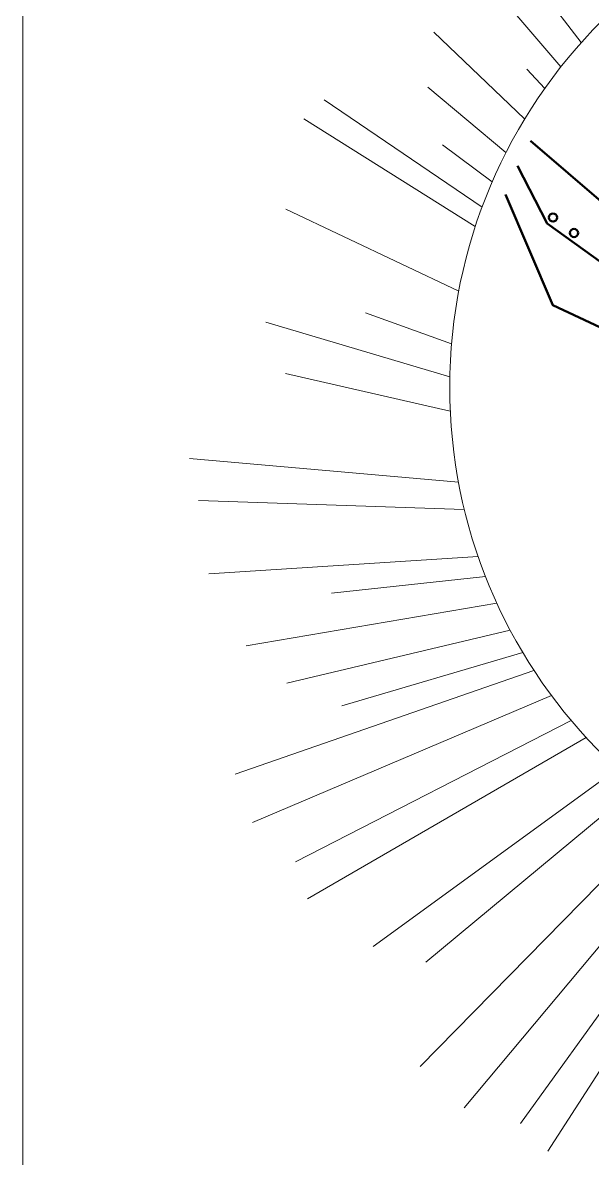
# Model space of a CAD drawing. Header units: millimetres. Extents: x -790 to 1043, y -481 to 328.
# Drawn here: x -540.3 to -467.4, y -44.6 to 100.8 of the extents above; entities that cross this region are included whole.
import ezdxf

# ---------------------------------------------------------------- set-up
doc = ezdxf.new("R2010")
doc.units = ezdxf.units.MM
doc.header["$MEASUREMENT"] = 0
doc.layers.add('Layer 1', color=7, linetype='Continuous')

msp = doc.modelspace()

# ---------------------------------------------------------------- linework, layer by layer
at = {"layer": 'Layer 1', "color": 250, "lineweight": 9}
msp.add_open_spline([(-540.3294, 185.4658), (-540.3294, 185.4658), (-540.3294, -160.534), (-540.3294, -160.534), (-540.3294, -160.534), (-540.3294, -160.534), (-298.3295, -160.534), (-298.3295, -160.534), (-298.3295, -160.534), (-298.3295, -160.534), (-298.3295, 185.4658), (-298.3295, 185.4658), (-298.3295, 185.4658), (-298.3295, 185.4658), (-540.3294, 185.4658), (-540.3294, 185.4658)], degree=3, knots=[0, 0, 0, 0, 0.2, 0.2, 0.2, 0.2, 0.4, 0.4, 0.4, 0.4, 0.6, 0.6, 0.6, 0.6, 1, 1, 1, 1], dxfattribs=at)
at = {"layer": 'Layer 1', "color": 240, "lineweight": 20}
msp.add_open_spline([(-383.8943, -1.9391), (-365.3308, 9.8162), (-353.0061, 30.536), (-353.0061, 54.134), (-353.0061, 54.134), (-353.0061, 90.7627), (-382.6996, 120.4562), (-419.3283, 120.4562), (-419.3283, 120.4562), (-455.957, 120.4562), (-485.6505, 90.7627), (-485.6505, 54.134), (-485.6505, 54.134), (-485.6505, 18.1281), (-456.958, -11.1766), (-421.1903, -12.1625)], degree=3, knots=[0, 0, 0, 0, 0.2, 0.2, 0.2, 0.2, 0.4, 0.4, 0.4, 0.4, 0.6, 0.6, 0.6, 0.6, 1, 1, 1, 1], dxfattribs=at)
for points in [[(-478.8135, 111.3067), (-478.8135, 111.3067), (-468.8275, 98.2764), (-468.8275, 98.2764)], [(-471.4397, 95.1632), (-471.4397, 95.1632), (-483.1951, 108.9698), (-483.1951, 108.9698)], [(-476.0651, 88.4976), (-476.0651, 88.4976), (-487.711, 99.5978), (-487.711, 99.5978)], [(-475.7857, 94.8653), (-475.7857, 94.8653), (-473.4994, 92.4072), (-473.4994, 92.4072)], [(-488.4607, 92.5808), (-488.4607, 92.5808), (-478.4593, 84.2012), (-478.4593, 84.2012)], [(-501.7335, 90.9299), (-501.7335, 90.9299), (-481.5251, 77.2116), (-481.5251, 77.2116)], [(-504.3549, 88.4975), (-504.3549, 88.4975), (-482.3978, 74.707), (-482.3978, 74.707)], [(-480.2238, 80.4516), (-480.2238, 80.4516), (-486.5668, 85.2023), (-486.5668, 85.2023)], [(-506.625, 76.9507), (-506.625, 76.9507), (-484.513, 66.429), (-484.513, 66.429)], [(-496.4428, 63.6916), (-496.4428, 63.6916), (-485.4216, 59.6832), (-485.4216, 59.6832)], [(-485.6372, 55.4737), (-485.6372, 55.4737), (-509.2148, 62.4748), (-509.2148, 62.4748)], [(-506.6871, 55.886), (-506.6871, 55.886), (-485.5807, 51.0637), (-485.5807, 51.0637)], [(-518.9784, 45.0132), (-518.9784, 45.0132), (-484.5381, 41.9735), (-484.5381, 41.9735)], [(-483.7933, 38.484), (-483.7933, 38.484), (-517.8062, 39.6193), (-517.8062, 39.6193)], [(-482.0367, 32.4851), (-482.0367, 32.4851), (-516.5186, 30.2575), (-516.5186, 30.2575)], [(-500.7827, 27.7647), (-500.7827, 27.7647), (-481.0866, 29.9079), (-481.0866, 29.9079)], [(-479.6336, 26.4928), (-479.6336, 26.4928), (-511.7057, 21.0346), (-511.7057, 21.0346)], [(-506.5292, 16.2385), (-506.5292, 16.2385), (-477.9126, 23.0172), (-477.9126, 23.0172)], [(-476.3157, 20.1868), (-476.3157, 20.1868), (-499.4821, 13.3454), (-499.4821, 13.3454)], [(-513.1408, 4.6118), (-513.1408, 4.6118), (-474.8701, 17.8746), (-474.8701, 17.8746)], [(-472.6312, 14.6629), (-472.6312, 14.6629), (-510.9093, -1.5825), (-510.9093, -1.5825)], [(-505.3937, -6.6398), (-505.3937, -6.6398), (-470.0928, 11.4516), (-470.0928, 11.4516)], [(-468.1999, 9.2983), (-468.1999, 9.2983), (-503.8804, -11.3694), (-503.8804, -11.3694)], [(-464.1801, 5.2771), (-464.1801, 5.2771), (-495.4703, -17.4926), (-495.4703, -17.4926)], [(-488.7015, -19.4886), (-488.7015, -19.4886), (-461.5964, 3.0236), (-461.5964, 3.0236)], [(-489.4576, -32.8424), (-489.4576, -32.8424), (-457.3752, -0.1966), (-457.3752, -0.1966)], [(-453.9357, -2.4541), (-453.9357, -2.4541), (-483.8189, -38.1512), (-483.8189, -38.1512)], [(-476.606, -40.1445), (-476.606, -40.1445), (-450.7493, -4.2873), (-450.7493, -4.2873)], [(-448.4446, -5.4718), (-448.4446, -5.4718), (-473.1061, -43.6673), (-473.1061, -43.6673)]]:
    msp.add_open_spline(points, degree=3, dxfattribs=at)
at = {"layer": 'Layer 1', "color": 240, "lineweight": 50}
msp.add_open_spline([(-475.3213, 85.6847), (-475.3213, 85.6847), (-441.5677, 56.7037), (-441.5677, 56.7037)], degree=3, dxfattribs=at)
for points, knots in [([(-476.9824, 82.5009), (-476.9824, 82.5009), (-473.1816, 75.1325), (-473.1816, 75.1325), (-473.1816, 75.1325), (-473.1816, 75.1325), (-453.2496, 60.7568), (-453.2496, 60.7568), (-453.2496, 60.7568), (-453.2496, 60.7568), (-452.4559, 55.9943), (-452.4559, 55.9943), (-452.4559, 55.9943), (-452.4559, 55.9943), (-440.3732, 46.4693), (-440.3732, 46.4693), (-440.3732, 46.4693), (-440.3732, 46.4693), (-444.096, 58.8515), (-444.096, 58.8515)], [0, 0, 0, 0, 0.16666667, 0.16666667, 0.16666667, 0.16666667, 0.33333333, 0.33333333, 0.33333333, 0.33333333, 0.5, 0.5, 0.5, 0.5, 0.66666667, 0.66666667, 0.66666667, 0.66666667, 1, 1, 1, 1]), ([(-478.5059, 78.8402), (-478.5059, 78.8402), (-472.4761, 64.6373), (-472.4761, 64.6373), (-472.4761, 64.6373), (-472.4761, 64.6373), (-464.3622, 60.845), (-464.3622, 60.845), (-464.3622, 60.845), (-464.3622, 60.845), (-448.7986, 4.2093), (-448.7986, 4.2093)], [0, 0, 0, 0, 0.25, 0.25, 0.25, 0.25, 0.5, 0.5, 0.5, 0.5, 1, 1, 1, 1]), ([(-472.432, 76.4113), (-472.1398, 76.4113), (-471.9029, 76.1744), (-471.9029, 75.8822), (-471.9029, 75.8822), (-471.9029, 75.59), (-472.1398, 75.3531), (-472.432, 75.3531), (-472.432, 75.3531), (-472.7242, 75.3531), (-472.9611, 75.59), (-472.9611, 75.8822), (-472.9611, 75.8822), (-472.9611, 76.1744), (-472.7242, 76.4113), (-472.432, 76.4113)], [0, 0, 0, 0, 0.2, 0.2, 0.2, 0.2, 0.4, 0.4, 0.4, 0.4, 0.6, 0.6, 0.6, 0.6, 1, 1, 1, 1]), ([(-469.7421, 74.4269), (-469.4499, 74.4269), (-469.213, 74.19), (-469.213, 73.8978), (-469.213, 73.8978), (-469.213, 73.6056), (-469.4499, 73.3687), (-469.7421, 73.3687), (-469.7421, 73.3687), (-470.0343, 73.3687), (-470.2712, 73.6056), (-470.2712, 73.8978), (-470.2712, 73.8978), (-470.2712, 74.19), (-470.0343, 74.4269), (-469.7421, 74.4269)], [0, 0, 0, 0, 0.2, 0.2, 0.2, 0.2, 0.4, 0.4, 0.4, 0.4, 0.6, 0.6, 0.6, 0.6, 1, 1, 1, 1])]:
    msp.add_open_spline(points, degree=3, knots=knots, dxfattribs=at)

doc.saveas('drawing.dxf')
